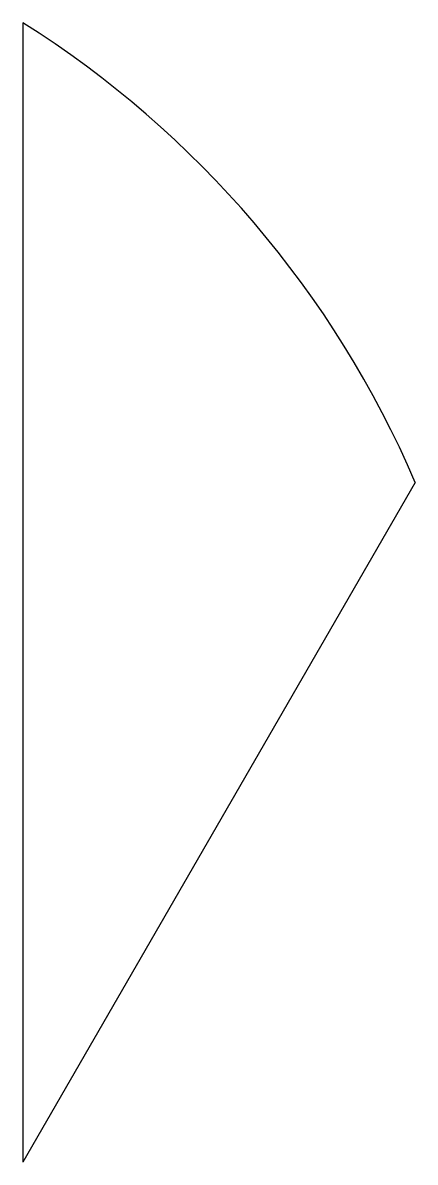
# Model space of a CAD drawing. Extents: x 0 to 0.83, y 2.41 to 4.81.
import ezdxf

# ---------------------------------------------------------------- set-up
doc = ezdxf.new("R2010")
doc.units = 0
doc.layers.add('MODELSKETCH_VISIBLE', color=7, linetype='CONTINUOUS')

msp = doc.modelspace()

# ---------------------------------------------------------------- linework, layer by layer
at = {"layer": 'MODELSKETCH_VISIBLE'}
for p in [(0, 4.8111), (0.8274, 3.8419)]:
    msp.add_line(p, (0, 2.4088), dxfattribs=at)
msp.add_arc((-1.14, 3), 2.14, 23.1675, 57.8112, dxfattribs=at)

doc.saveas('drawing.dxf')
